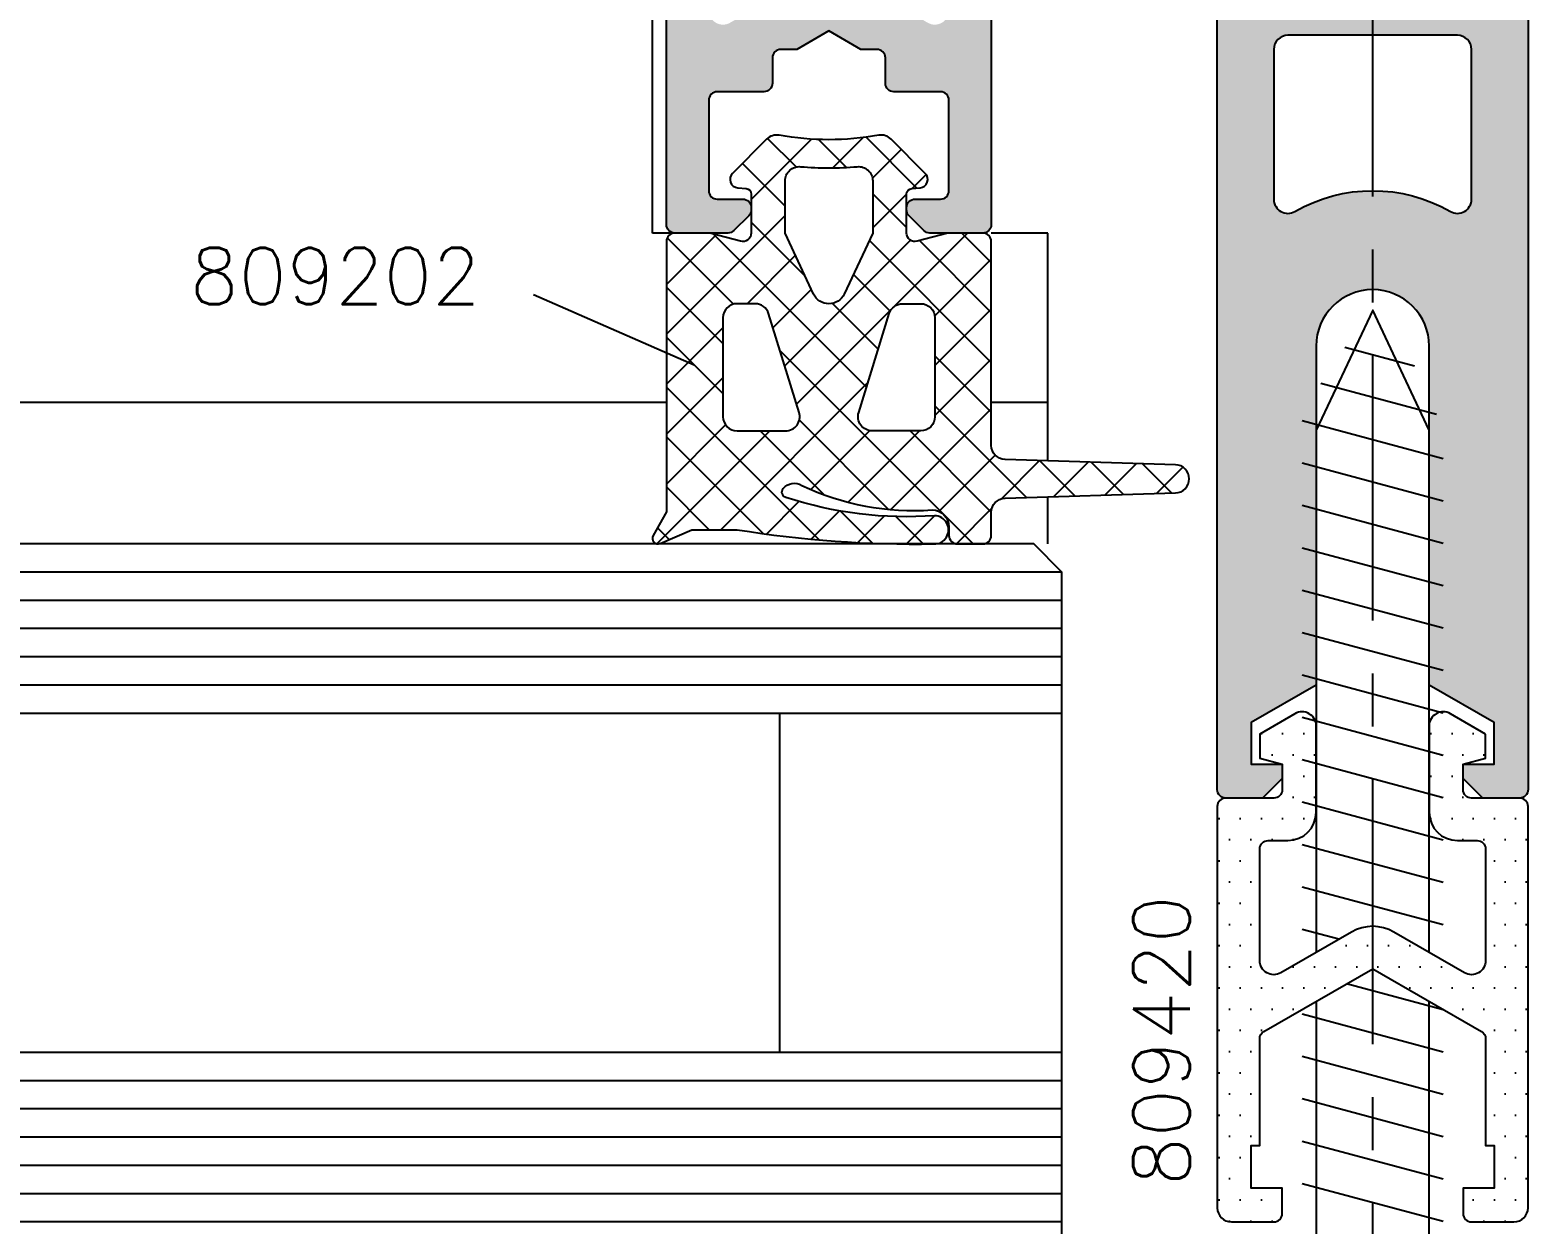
# Model space of a CAD drawing. Extents: x 0 to 4131, y -1600 to 527.
# Drawn here: x 743.5 to 796.6, y -243.6 to -201.3 of the extents above; entities that cross this region are included whole.
import ezdxf

# ---------------------------------------------------------------- set-up
doc = ezdxf.new("R2010")
doc.units = 0
doc.header["$LTSCALE"] = 7.5
doc.header["$MEASUREMENT"] = 0
doc.linetypes.add('CENTER', pattern=[2, 1.25, -0.25, 0.25, -0.25])
for name, color, linetype in [('ASSI', 1, 'CENTER'), ('FILL', 8, 'CONTINUOUS'), ('FINE', 7, 'CONTINUOUS'), ('GOMMA', 3, 'CONTINUOUS'), ('GROSSA', 4, 'CONTINUOUS'), ('QUOTE', 254, 'CONTINUOUS'), ('TRATTEGGI', 140, 'CONTINUOUS'), ('VETRO', 6, 'CONTINUOUS'), ('VITERIA', 40, 'CONTINUOUS')]:
    doc.layers.add(name, color=color, linetype=linetype)
doc.styles.get("Standard").update_dxf_attribs({"font": 'romans.shx'})

msp = doc.modelspace()

# ---------------------------------------------------------------- hatches: boundary and pattern name
at = {"layer": 'FILL'}
h = msp.add_hatch(color=253, dxfattribs=at)
edge = h.paths.add_edge_path(flags=17)
edge.add_arc((768.3636724934895, -116.2325072467892), 0.3000000000000682, 89.99999999999729, 179.9999999999891)
edge.add_line((768.0636724934895, -116.2325072467892), (768.0636724934895, -182.2325072467887))
edge.add_arc((768.3636724934895, -182.2325072467887), 0.3000000000000398, 180.0000000000054, 270.0000000000054)
edge.add_line((768.3636724934895, -182.5325072467887), (778.9636724934901, -182.5325072467888))
edge.add_arc((778.9636724934901, -182.2325072467888), 0.3000000000000398, 269.9999999999946, 359.9999999999946)
edge.add_line((779.2636724934903, -182.2325072467888), (779.2636724934895, -116.2325072467891))
edge.add_arc((778.9636724934894, -116.2325072467891), 0.3000000000000114, 359.9999999999946, 449.9999999999891)
edge.add_line((778.9636724934894, -115.9325072467891), (768.3636724934895, -115.9325072467892))
edge = h.paths.add_edge_path()
edge.add_line((772.947647089705, -202.0325072467889), (771.8136724934893, -201.3778067084096))
edge.add_line((771.8136724934893, -201.3778067084096), (770.6796978972737, -202.0325072467888))
edge.add_line((770.6796978972739, -202.0325072467888), (770.1136724934895, -202.0325072467889))
edge.add_arc((770.1136724934894, -202.3325072467889), 0.3000000000000114, 89.99999999998914, 179.9999999999946)
edge.add_line((769.8136724934893, -202.3325072467889), (769.8136724934893, -203.2325072467889))
edge.add_arc((769.5136724934895, -203.232507246789), 0.2999999999998977, -89.99999999998909, 2.1714186004828662e-11, ccw=False)
edge.add_line((769.5136724934896, -203.5325072467889), (767.8636724934895, -203.5325072467889))
edge.add_arc((767.8636724934895, -203.8325072467889), 0.2999999999999545, 90, 180.0000000000109)
edge.add_line((767.5636724934895, -203.832507246789), (767.5636724934895, -207.0325072467889))
edge.add_arc((767.8636724934895, -207.032507246789), 0.2999999999999545, 179.9999999999891, 270)
edge.add_line((767.8636724934895, -207.3325072467889), (768.7636724934896, -207.332507246789))
edge.add_arc((768.7636724934896, -207.6325072467889), 0.2999999999999545, -1.0913936421275139e-11, 90, ccw=False)
edge.add_line((769.0636724934895, -207.632507246789), (769.0636724934895, -207.708243178077))
edge.add_arc((768.7636724934896, -207.7082431780771), 0.2999999999999545, -44.999999999999886, 1.0913936421275139e-11, ccw=False)
edge.add_line((768.9758045278454, -207.920375212433), (768.4515404591334, -208.4446392811448))
edge.add_arc((768.2394084247776, -208.2325072467889), 0.2999999999999542, 270, 315, ccw=False)
edge.add_line((768.2394084247776, -208.5325072467888), (766.3636724934895, -208.5325072467888))
edge.add_arc((766.3636724934895, -208.2325072467889), 0.2999999999999545, 179.9999999999891, 270, ccw=False)
edge.add_line((766.0636724934895, -208.2325072467888), (766.0636724934895, -104.5325072467889))
edge.add_arc((767.0636724934895, -104.5325072467888), 1, 90, 179.9999999999984, ccw=False)
edge.add_line((767.0636724934895, -103.5325072467888), (787.7636724934896, -103.5325072467888))
edge.add_arc((787.7636724934896, -103.8325072467888), 0.2999999999999545, -1.0913936421275139e-11, 90, ccw=False)
edge.add_line((788.0636724934895, -103.8325072467889), (788.0636724934895, -106.8325072467889))
edge.add_arc((787.7636724934896, -106.8325072467889), 0.2999999999999545, -90, 5.4001247917767614e-12, ccw=False)
edge.add_line((787.7636724934896, -107.1325072467889), (769.2636724934896, -107.1325072467889))
edge.add_arc((769.2636724934896, -108.1325072467889), 1, 90, 180)
edge.add_line((768.2636724934896, -108.1325072467889), (768.2636724934896, -113.4325072467889))
edge.add_arc((768.7636724934896, -113.4325072467889), 0.5, 180, 270)
edge.add_line((768.7636724934896, -113.9325072467889), (785.0668205765742, -113.9325072467889))
edge.add_arc((785.0668205765742, -114.9325072467889), 1, 0, 90, ccw=False)
edge.add_line((786.0668205765742, -114.9325072467889), (786.0668205765742, -115.6325072467889))
edge.add_arc((785.7668205765741, -115.6325072467889), 0.3000000000000256, 269.99999999999187, 359.99999999999454, ccw=False)
edge.add_line((785.766820576574, -115.9325072467889), (781.3636724934895, -115.932507246789))
edge.add_arc((781.3636724934896, -116.2325072467889), 0.3000000000000114, 90.00000000000813, 180)
edge.add_line((781.0636724934895, -116.2325072467889), (781.0636724934895, -182.2325072467887))
edge.add_arc((781.3636724934895, -182.2325072467888), 0.2999999999999829, 179.9999999999946, 269.9999999999946)
edge.add_line((781.3636724934895, -182.5325072467887), (785.766820576574, -182.5325072467887))
edge.add_arc((785.766820576574, -182.8325072467887), 0.3000000000000398, 5.4001247917767614e-12, 90.0000000000054, ccw=False)
edge.add_line((786.0668205765742, -182.8325072467887), (786.0668205765742, -183.5325072467889))
edge.add_arc((785.0668205765742, -183.5325072467888), 1, -90, 0, ccw=False)
edge.add_line((785.0668205765742, -184.5325072467888), (769.2636724934896, -184.5325072467888))
edge.add_arc((769.2636724934896, -185.5325072467888), 1, 90, 180)
edge.add_line((768.2636724934896, -185.5325072467888), (768.2636724934896, -190.3325072467888))
edge.add_arc((769.2636724934896, -190.3325072467888), 1, 180, 270)
edge.add_line((769.2636724934896, -191.3325072467888), (786.7636724934897, -191.3325072467888))
edge.add_arc((786.5762000840907, -192.5054009212878), 1.1877817459305, -1.3076584923858263, 80.91880067691602, ccw=False)
edge.add_line((787.7636724934896, -192.5325072467888), (787.7636724934895, -196.2325072467889))
edge.add_arc((788.0636724934895, -196.2325072467889), 0.2999999999999545, 179.9999999999946, 270)
edge.add_line((788.0636724934895, -196.5325072467888), (788.6564928165172, -196.5325072467888))
edge.add_arc((788.6564928165172, -196.8325072467889), 0.3000000000000114, 15.000000000004775, 90.00000000000807, ccw=False)
edge.add_line((788.9462705644039, -196.7548615332581), (789.0534502413764, -197.1548615332581))
edge.add_arc((788.7636724934897, -197.2325072467888), 0.2999999999999893, -90.00000000001091, 14.999999999994998, ccw=False)
edge.add_line((788.7636724934896, -197.5325072467888), (788.0636724934894, -197.5325072467889))
edge.add_arc((788.0636724934895, -197.8325072467889), 0.2999999999999545, 90, 180.0000000000054)
edge.add_line((787.7636724934896, -197.8325072467889), (787.7636724934896, -199.7325072467889))
edge.add_arc((788.0636724934895, -199.7325072467889), 0.2999999999999545, 179.9999999999946, 270)
edge.add_line((788.0636724934895, -200.0325072467888), (795.0636724934895, -200.0325072467888))
edge.add_arc((795.0636724934895, -199.7325072467889), 0.2999999999999545, 270.0000000000027, 360.0000000000109)
edge.add_line((795.3636724934895, -199.7325072467888), (795.3636724934895, -197.8325072467888))
edge.add_arc((795.0636724934895, -197.8325072467888), 0.2999999999999545, 0, 90)
edge.add_line((795.0636724934895, -197.5325072467888), (794.3636724934895, -197.5325072467888))
edge.add_arc((794.3636724934894, -197.2325072467888), 0.2999999999999829, 164.9999999999945, 270.00000000001086, ccw=False)
edge.add_line((794.0738947456027, -197.154861533258), (794.1810744225752, -196.7548615332581))
edge.add_arc((794.4708521704619, -196.8325072467889), 0.3000000000000114, 89.99999999998909, 164.9999999999893, ccw=False)
edge.add_line((794.470852170462, -196.5325072467889), (796.2636724934895, -196.5325072467889))
edge.add_arc((796.2636724934895, -196.8325072467889), 0.3000000000000114, 5.4001247917767614e-12, 90.00000000001091, ccw=False)
edge.add_line((796.5636724934895, -196.8325072467889), (796.5636724934895, -207.0325072467888))
edge.add_line((796.5636724934895, -207.0325072467888), (796.5636724934895, -228.2325072467888))
edge.add_arc((796.2636724934896, -228.2325072467889), 0.2999999999999545, -90, 1.0913936421275139e-11, ccw=False)
edge.add_line((796.2636724934896, -228.5325072467888), (794.9636724934894, -228.5325072467888))
edge.add_line((794.9636724934894, -228.5325072467888), (794.2636724934895, -227.8325072467889))
edge.add_line((794.2636724934894, -227.8325072467889), (794.2636724934894, -227.3325072467889))
edge.add_line((794.2636724934894, -227.3325072467889), (795.3636724934894, -227.3325072467889))
edge.add_line((795.3636724934895, -227.3325072467889), (795.3636724934895, -225.8604128659251))
edge.add_line((795.3636724934895, -225.8604128659251), (793.0636724934895, -224.5325072467889))
edge.add_line((793.0636724934895, -224.5325072467889), (793.0636724934895, -212.5325072467889))
edge.add_arc((791.0636724934895, -212.5325072467889), 2, 0, 180)
edge.add_line((789.0636724934895, -212.5325072467889), (789.0636724934895, -224.5325072467889))
edge.add_line((789.0636724934895, -224.5325072467889), (786.7636724934895, -225.8604128659251))
edge.add_line((786.7636724934894, -225.8604128659251), (786.7636724934894, -227.3325072467889))
edge.add_line((786.7636724934894, -227.3325072467889), (787.8636724934894, -227.3325072467889))
edge.add_line((787.8636724934895, -227.3325072467889), (787.8636724934895, -227.8325072467889))
edge.add_line((787.8636724934895, -227.8325072467889), (787.1636724934896, -228.5325072467888))
edge.add_line((787.1636724934895, -228.5325072467888), (785.8636724934894, -228.5325072467889))
edge.add_arc((785.8636724934894, -228.2325072467889), 0.3000000000000114, 180.0000000000109, 270.00000000001086, ccw=False)
edge.add_line((785.5636724934893, -228.2325072467889), (785.5636724934895, -193.8325072467888))
edge.add_arc((785.2636724934896, -193.8325072467888), 0.2999999999999545, 359.9999999999946, 450)
edge.add_line((785.2636724934896, -193.5325072467888), (777.8636724934893, -193.5325072467888))
edge.add_arc((777.8636724934893, -193.8325072467887), 0.2999999999999545, 90.00000000000271, 180.0000000000109)
edge.add_line((777.5636724934893, -193.8325072467887), (777.5636724934894, -208.2325072467888))
edge.add_arc((777.2636724934896, -208.2325072467889), 0.2999999999999545, -90, 1.0913936421275139e-11, ccw=False)
edge.add_line((777.2636724934896, -208.5325072467888), (775.3879365622014, -208.5325072467888))
edge.add_arc((775.3879365622014, -208.2325072467888), 0.2999999999999829, 224.9999999999866, 269.9999999999864, ccw=False)
edge.add_line((775.1758045278455, -208.4446392811448), (774.6515404591336, -207.9203752124329))
edge.add_arc((774.8636724934895, -207.7082431780769), 0.3000000000000044, 179.9999999999946, 224.9999999999981, ccw=False)
edge.add_line((774.5636724934895, -207.7082431780769), (774.5636724934895, -207.6325072467889))
edge.add_arc((774.8636724934895, -207.6325072467889), 0.2999999999999545, 90, 180.0000000000109, ccw=False)
edge.add_line((774.8636724934895, -207.3325072467889), (775.7636724934896, -207.332507246789))
edge.add_arc((775.7636724934896, -207.032507246789), 0.2999999999999545, 270, 360.0000000000109)
edge.add_line((776.0636724934895, -207.032507246789), (776.0636724934895, -203.8325072467889))
edge.add_arc((775.7636724934896, -203.8325072467889), 0.2999999999999545, 359.9999999999946, 450)
edge.add_line((775.7636724934896, -203.532507246789), (774.1136724934895, -203.532507246789))
edge.add_arc((774.1136724934895, -203.2325072467889), 0.3000000000000682, 180.0000000000109, 270, ccw=False)
edge.add_line((773.8136724934893, -203.2325072467889), (773.8136724934893, -202.3325072467889))
edge.add_arc((773.5136724934894, -202.332507246789), 0.3000000000000682, 5.428146656363167e-12, 90)
edge.add_line((773.5136724934894, -202.0325072467889), (772.9476470897051, -202.0325072467889))
edge = h.paths.add_edge_path(flags=16)
edge.add_line((767.5636724934895, -200.6561188706712), (767.5636724934895, -193.8325072467888))
edge.add_arc((767.8636724934895, -193.8325072467887), 0.2999999999999829, 90.0000000000054, 180.0000000000054, ccw=False)
edge.add_line((767.8636724934895, -193.5325072467887), (775.7636724934894, -193.5325072467888))
edge.add_arc((775.7636724934894, -193.8325072467888), 0.3000000000000398, 5.4001247917767614e-12, 90.0000000000054, ccw=False)
edge.add_line((776.0636724934893, -193.8325072467888), (776.0636724934894, -200.6561188731739))
edge.add_arc((775.5636724934895, -200.6561188731739), 0.4999999999999716, -120.00000010754701, 0, ccw=False)
edge.add_line((775.3136724926767, -201.0891315745968), (772.3136725043266, -199.3570807662459))
edge.add_arc((771.8136725043266, -200.2231061700303), 1.00000000000003, 59.99999999999817, 119.999999999996)
edge.add_line((771.3136725043266, -199.3570807662459), (768.3136724926766, -201.0891315730327))
edge.add_arc((768.0636724934894, -200.6561188706712), 0.4999999999999585, 180, 299.9999998924515, ccw=False)
edge = h.paths.add_edge_path(flags=16)
edge.add_arc((794.0636724934895, -202.0325072467885), 0.5, 0, 90)
edge.add_line((794.0636724934895, -201.5325072467885), (788.0636724934895, -201.5325072467885))
edge.add_arc((788.0636724934895, -202.0325072467885), 0.5, 90, 180)
edge.add_line((787.5636724934895, -202.0325072467885), (787.5636724934895, -207.3363548240819))
edge.add_arc((788.0636724934895, -207.3363548240819), 0.5, 180, 300.0000000000005)
edge.add_arc((791.0636724934895, -212.5325072467886), 5.500000000000106, 59.99999999999869, 120.0000000000002, ccw=False)
edge.add_arc((794.0636724934898, -207.336354824082), 0.4999999999999866, 239.9999999999972, 360.0000000000016)
edge.add_line((794.5636724934898, -207.336354824082), (794.5636724934895, -202.0325072467885))
h = msp.add_hatch(dxfattribs=at)
h.set_pattern_fill('ANSI37', color=137, scale=10, style=0)
h.set_pattern_definition([(45, (690, -320), (-0.8838834764831843, 0.8838834764831844), []), (135, (690, -320), (-0.8838834764831844, -0.8838834764831843), [])])
h.paths.add_polyline_path([(775.4643158192602, -218.3325072467883, -0.4142135623731505), (776.0643158192602, -218.9325072467884), (776.0643158192602, -219.2325072467883, 0.4142135623731228), (776.3643158192602, -219.5325072467883), (777.2643158192602, -219.5325072467883, 0.4142135623730328), (777.5643158192602, -219.2325072467883), (777.5643158192602, -218.417376863046, -0.4052432957209233), (778.048956615042, -217.9176128238778), (784.0796750234783, -217.7322712859565, 0.9697392325154671), (784.0796750234783, -216.73274320762), (778.048956615042, -216.5474016696988, -0.4052432957209527), (777.5643158192602, -216.0476376305305), (777.5643158192603, -208.8325072467883, 0.4142135623730605), (777.2643158192602, -208.5325072467883), (776.0234268108071, -208.5325072467883), (774.9419615327911, -208.822284994675, -0.4931454260313687), (774.5643158192602, -208.5325072467883), (774.5643158192602, -207.1549194004943, -0.3888787318529054), (774.7468846707106, -206.955680460876), (775.0416259002525, -206.9298939446173, 0.6370702608073893), (775.227611211784, -206.4189035008338), (774.019319052273, -205.2106113413226, 0.245419911510869), (773.5776013842806, -205.0719990482374, -0.08886043818028097), (770.0510302883163, -205.0719990482374, 0.245419911510869), (769.6093126203239, -205.2106113413226), (768.4010204580713, -206.4189035035752, 0.6370702608073868), (768.5870057696029, -206.9298939473587), (768.8817469678097, -206.955680460876, -0.3888787318529585), (769.0643158192602, -207.1549194004943), (769.0643158192602, -208.5325072467883, -0.4931454260312704), (768.6866701057294, -208.822284994675), (767.6433547919675, -208.5427294989015, 0.06554346281530475), (767.5657090784366, -208.5325072467882), (766.3643158192602, -208.5325072467882, 0.4142135623730882), (766.0643158192603, -208.8325072467882), (766.0643158192602, -218.394969676), (765.5901875995232, -219.2341234925847, 0.7195149494985242), (765.8439873416884, -219.5159532838509), (766.9571361422877, -219.0325072467882), (768.5718314600263, -219.0325072467882, 0.0438089134303663), (775.5301118117111, -219.5373346387679, 1.011468768470254), (775.5566336920338, -218.5377514449772, -0.0977940455191477), (770.2900150096765, -217.8893985890867, -0.5226703353464226), (770.1950237648132, -217.5750184734758, -0.3865361286483857), (770.8586577330937, -217.4656744956214, 0.128677634309053)])
h.paths.add_polyline_path([(772.8681426346425, -214.884734575209), (773.9509204124204, -211.384734575209, -0.3288304544284904), (774.4285847689871, -211.0325072467882), (775.0643158192603, -211.0325072467882, -0.4142135623730941), (775.5643158192603, -211.5325072467882), (775.5643158192603, -215.0325072467883, -0.4142135623730986), (775.0643158192602, -215.5325072467883), (773.3458069912092, -215.5325072467881, -0.5050829045456721)], flags=16)
h.paths.add_polyline_path([(770.2828246473116, -215.5325072467881), (768.5643158192606, -215.5325072467883, -0.4142135623731152), (768.0643158192606, -215.0325072467883), (768.0643158192606, -211.5325072467882, -0.4142135623730941), (768.5643158192606, -211.0325072467882), (769.2000468695337, -211.0325072467882, -0.3288304544284982), (769.6777112261005, -211.384734575209), (770.7604890038783, -214.884734575209, -0.5050829045456721)], flags=16)
h.paths.add_polyline_path([(771.270531165721, -210.6903429842571), (770.2643158192607, -208.5325072467881), (770.2643158192602, -206.6810816628316, -0.4410091218321674), (770.8095596919886, -206.1831328783359, 0.04533686841581842), (772.8190719465317, -206.1831328783361, -0.441009121832057), (773.3643158192601, -206.6810816628316), (773.3643158192601, -208.5325072467882), (772.3581005085204, -210.6903429807303, -0.6370702585280285)], flags=16)
h = msp.add_hatch(dxfattribs=at)
h.set_pattern_fill('DOTS', color=2, scale=12, style=0)
h.set_pattern_definition([(0, (690, -320), (0.375, 0.75), [0, -0.75])])
edge = h.paths.add_edge_path()
edge.add_line((795.0636724934891, -226.2645580543574), (793.8136724934891, -225.5428702178704))
edge.add_arc((793.563672493489, -225.9758829197625), 0.4999999999999743, 59.99999999999642, 179.9999999999968)
edge.add_line((793.0636724934891, -225.9758829197625), (793.0636724934891, -229.0325072467884))
edge.add_arc((794.0636724934891, -229.0325072467884), 1, 180, 270)
edge.add_line((794.0636724934891, -230.0325072467884), (794.7636724934891, -230.0325072467884))
edge.add_arc((794.763672493489, -230.3325072467885), 0.3000000000000398, -5.5138116294983774e-12, 89.9999999999946, ccw=False)
edge.add_line((795.0636724934891, -230.3325072467885), (795.0636724934891, -234.2808411969488))
edge.add_arc((794.563672493489, -234.2808411969488), 0.5000000000000142, -119.9999999999975, 3.183231456205249e-12, ccw=False)
edge.add_line((794.3136724934891, -234.7138538988411), (791.8136724934891, -233.270478225867))
edge.add_arc((791.0636724934891, -234.5695163315437), 1.500000000000025, 60.00000000000054, 119.9999999999994)
edge.add_line((790.3136724934891, -233.270478225867), (787.8136724934891, -234.7138538988411))
edge.add_arc((787.5636724934891, -234.2808411969488), 0.5000000000000093, 179.9999999999967, 299.9999999999975, ccw=False)
edge.add_line((787.0636724934891, -234.2808411969488), (787.0636724934891, -230.3325072467885))
edge.add_arc((787.363672493489, -230.3325072467885), 0.3000000000000398, 90.0000000000054, 180.0000000000054, ccw=False)
edge.add_line((787.363672493489, -230.0325072467884), (788.0636724934891, -230.0325072467884))
edge.add_arc((788.0636724934891, -229.0325072467884), 1, 270.0000000000032, 360)
edge.add_line((789.0636724934891, -229.0325072467884), (789.0636724934891, -225.9758829197625))
edge.add_arc((788.5636724934891, -225.9758829197625), 0.4999999999999858, 3.256887993818734e-12, 120.0000000000036)
edge.add_line((788.3136724934891, -225.5428702178704), (787.0636724934891, -226.2645580543574))
edge.add_line((787.0636724934891, -226.2645580543574), (787.0636724934891, -227.1181478928436))
edge.add_line((787.0636724934891, -227.1181478928436), (787.863672493489, -227.3325072467884))
edge.add_line((787.863672493489, -227.3325072467884), (787.863672493489, -228.2325072467884))
edge.add_arc((787.5636724934891, -228.2325072467883), 0.2999999999999829, 269.9999999999946, 359.99999999999454, ccw=False)
edge.add_line((787.5636724934891, -228.5325072467883), (785.863672493489, -228.5325072467884))
edge.add_arc((785.863672493489, -228.8325072467884), 0.2999999999999829, 89.99999999999457, 179.9999999999946)
edge.add_line((785.5636724934891, -228.8325072467884), (785.5636724934891, -243.0325072467883))
edge.add_arc((786.0636724934891, -243.0325072467883), 0.5, 180, 270)
edge.add_line((786.0636724934891, -243.5325072467883), (787.563672493489, -243.5325072467883))
edge.add_arc((787.563672493489, -243.2325072467883), 0.2999999999999829, 269.9999999999946, 359.9999999999946)
edge.add_line((787.863672493489, -243.2325072467884), (787.863672493489, -242.3325072467883))
edge.add_line((787.863672493489, -242.3325072467883), (786.7636724934889, -242.3325072467883))
edge.add_line((786.7636724934889, -242.3325072467883), (786.7636724934889, -240.8325072467883))
edge.add_line((786.7636724934889, -240.8325072467883), (787.0636724934891, -240.8325072467883))
edge.add_line((787.0636724934891, -240.8325072467883), (787.0636724934891, -237.052122489059))
edge.add_arc((787.3636724934892, -237.052122489059), 0.3000000000001108, 120.00000000000401, 180.0000000000054, ccw=False)
edge.add_line((787.2136724934891, -236.7923148679236), (791.0636724934891, -234.5695163315436))
edge.add_line((791.0636724934891, -234.5695163315436), (794.9136724934891, -236.7923148679238))
edge.add_arc((794.7636724934891, -237.0521224890591), 0.2999999999999192, 1.63140612130519e-11, 60.000000000018076, ccw=False)
edge.add_line((795.0636724934891, -237.052122489059), (795.063672493489, -240.8325072467883))
edge.add_line((795.063672493489, -240.8325072467883), (795.363672493489, -240.8325072467883))
edge.add_line((795.363672493489, -240.8325072467883), (795.363672493489, -242.3325072467883))
edge.add_line((795.3636724934892, -242.3325072467883), (794.2636724934891, -242.3325072467883))
edge.add_line((794.2636724934891, -242.3325072467883), (794.2636724934891, -243.2325072467884))
edge.add_arc((794.5636724934891, -243.2325072467883), 0.2999999999999829, 180.0000000000054, 270.0000000000054)
edge.add_line((794.5636724934891, -243.5325072467883), (796.0636724934891, -243.5325072467883))
edge.add_arc((796.0636724934891, -243.0325072467883), 0.5, 270, 360)
edge.add_line((796.5636724934891, -243.0325072467883), (796.5636724934891, -228.8325072467884))
edge.add_arc((796.263672493489, -228.8325072467884), 0.2999999999999829, 5.42814665636471e-12, 90.00000000000541)
edge.add_line((796.263672493489, -228.5325072467884), (794.5636724934891, -228.5325072467883))
edge.add_arc((794.563672493489, -228.2325072467883), 0.2999999999999829, 180.0000000000054, 270.0000000000054, ccw=False)
edge.add_line((794.263672493489, -228.2325072467884), (794.263672493489, -227.3325072467884))
edge.add_line((794.263672493489, -227.3325072467884), (795.0636724934891, -227.1181478928436))
edge.add_line((795.0636724934891, -227.1181478928436), (795.0636724934891, -226.2645580543574))

# ---------------------------------------------------------------- linework, layer by layer
at = {"layer": 'ASSI'}
msp.add_line((791.0636724934895, -267.2442937908252), (791.0636724934895, -178.0707146089437), dxfattribs=at)
at = {"layer": 'FINE'}
for p, q in [((765.5643158192603, -208.5325072467882), (765.5643158192603, -104.5325072467889)), ((779.5636724934895, -208.5325072467885), (777.5643158192603, -208.5325072467883)), ((779.5636724934895, -216.5939532994403), (779.5636724934895, -208.5325072467884)), ((766.0643158192603, -214.5325072467884), (721.0636724934895, -214.5325072467884)), ((779.5636724934895, -214.5325072467884), (777.5643158192603, -214.5325072467884))]:
    msp.add_line(p, q, dxfattribs=at)
msp.add_lwpolyline([(779.5636724934895, -219.5325072467884), (779.5636724934895, -217.8710611941362)], dxfattribs=at)
at = {"layer": 'GOMMA'}
for points in [[(774.9419615327911, -208.822284994675, -0.4931454260313097), (774.5643158192602, -208.5325072467883), (774.5643158192602, -207.1549194004943, -0.3888787318529617), (774.7468846707106, -206.955680460876), (775.0416259002525, -206.9298939446173, 0.6370702608074126), (775.227611211784, -206.4189035008338), (774.019319052273, -205.2106113413226, 0.245419911510869), (773.5776013842806, -205.0719990482374, -0.08886043818028098), (770.0510302883163, -205.0719990482374, 0.245419911510869), (769.6093126203239, -205.2106113413226), (768.4010204580713, -206.4189035035752, 0.6370702608073866), (768.5870057696029, -206.9298939473587), (768.8817469678097, -206.955680460876, -0.3888787318529379), (769.0643158192602, -207.1549194004943), (769.0643158192602, -208.5325072467883, -0.4931454260312896), (768.6866701057294, -208.822284994675), (767.6433547919675, -208.5427294989015, 0.06554346281524528), (767.5657090784367, -208.5325072467882), (766.3643158192602, -208.5325072467882, 0.4142135623730882), (766.0643158192603, -208.8325072467882), (766.0643158192602, -218.394969676), (765.5901875995232, -219.2341234925847, 0.7195149494985749), (765.8439873416884, -219.5159532838509), (766.9571361422877, -219.0325072467882), (768.5718314600263, -219.0325072467882, 0.04380891343036632), (775.5301118117111, -219.5373346387679, 1.011468768470285), (775.5566336920338, -218.5377514449772, -0.09779404551914772), (770.2900150096765, -217.8893985890867, -0.5226703353464227), (770.1950237648132, -217.5750184734758, -0.3865361286483857), (770.8586577330937, -217.4656744956214, 0.128677634309053), (775.4643158192602, -218.3325072467883, -0.414213562373095), (776.0643158192602, -218.9325072467883), (776.0643158192602, -219.2325072467883, 0.414213562373095), (776.3643158192601, -219.5325072467883), (777.2643158192602, -219.5325072467883, 0.4142135623730466), (777.5643158192602, -219.2325072467883), (777.5643158192602, -218.417376863046, -0.4052432957209716), (778.0489566150421, -217.9176128238778), (784.0796750234783, -217.7322712859565, 0.9697392325154702), (784.0796750234783, -216.73274320762), (778.048956615042, -216.5474016696988, -0.4052432957209527), (777.5643158192602, -216.0476376305305), (777.5643158192603, -208.8325072467883, 0.4142135623730881), (777.2643158192602, -208.5325072467883), (776.0234268108071, -208.5325072467883)], [(770.8095596919886, -206.1831328783359, 0.04533686841581842), (772.8190719465317, -206.1831328783361, -0.4410091218320485), (773.3643158192601, -206.6810816628316), (773.3643158192601, -208.5325072467881), (772.3581005085204, -210.6903429807303, -0.6370702608074954), (771.2705311640764, -210.6903429807303), (770.2643158192607, -208.5325072467881), (770.2643158192602, -206.6810816628316, -0.4410091218321674)], [(769.2000468695337, -211.0325072467882), (768.5643158192606, -211.0325072467882, 0.4142135623730941), (768.0643158192606, -211.5325072467882), (768.0643158192606, -215.0325072467883, 0.4142135623731153), (768.5643158192606, -215.5325072467883), (770.2828246473116, -215.5325072467881, 0.5050829045456721), (770.7604890038783, -214.884734575209), (769.6777112261005, -211.384734575209, 0.3288304544284983)], [(774.4285847689871, -211.0325072467882), (775.0643158192603, -211.0325072467882, -0.4142135623730941), (775.5643158192603, -211.5325072467882), (775.5643158192603, -215.0325072467883, -0.4142135623731153), (775.0643158192602, -215.5325072467883), (773.3458069912092, -215.5325072467881, -0.5050829045456721), (772.8681426346425, -214.884734575209), (773.9509204124204, -211.384734575209, -0.3288304544284983)], [(795.0636724934891, -226.2645580543574), (793.8136724934891, -225.5428702178704, 0.5773502691896192), (793.0636724934891, -225.9758829197625), (793.0636724934891, -229.0325072467884, 0.4142135623730951), (794.0636724934891, -230.0325072467884), (794.763672493489, -230.0325072467884, -0.4142135623730951), (795.0636724934891, -230.3325072467885), (795.0636724934891, -234.2808411969488, -0.5773502691896287), (794.3136724934891, -234.7138538988411), (791.8136724934891, -233.270478225867, 0.2679491924311185), (790.3136724934891, -233.270478225867), (787.8136724934891, -234.7138538988411, -0.5773502691896192), (787.0636724934891, -234.2808411969488), (787.0636724934891, -230.3325072467885, -0.4142135623730951), (787.363672493489, -230.0325072467884), (788.0636724934891, -230.0325072467884, 0.4142135623730783), (789.0636724934891, -229.0325072467884), (789.0636724934891, -225.9758829197625, 0.5773502691896287), (788.3136724934891, -225.5428702178704), (787.0636724934891, -226.2645580543574), (787.0636724934891, -227.1181478928436), (787.863672493489, -227.3325072467884), (787.863672493489, -228.2325072467884, -0.4142135623730951), (787.5636724934891, -228.5325072467883), (785.863672493489, -228.5325072467884, 0.4142135623730951), (785.5636724934891, -228.8325072467884), (785.5636724934891, -243.0325072467883, 0.4142135623730951), (786.0636724934891, -243.5325072467883), (787.563672493489, -243.5325072467883, 0.4142135623730951), (787.863672493489, -243.2325072467884), (787.863672493489, -242.3325072467883), (786.7636724934889, -242.3325072467883), (786.7636724934889, -240.8325072467883), (787.0636724934891, -240.8325072467883), (787.0636724934891, -237.052122489059, -0.2679491924311301), (787.2136724934891, -236.7923148679236), (791.0636724934891, -234.5695163315436), (794.913672493489, -236.7923148679238, -0.26794919243113), (795.0636724934891, -237.052122489059), (795.063672493489, -240.8325072467883), (795.363672493489, -240.8325072467883), (795.3636724934892, -242.3325072467883), (794.2636724934891, -242.3325072467883), (794.2636724934891, -243.2325072467884, 0.4142135623730951), (794.5636724934891, -243.5325072467883), (796.0636724934891, -243.5325072467883, 0.4142135623730951), (796.5636724934891, -243.0325072467883), (796.5636724934891, -228.8325072467884, 0.4142135623730951), (796.263672493489, -228.5325072467884), (794.5636724934891, -228.5325072467883, -0.4142135623730951), (794.263672493489, -228.2325072467884), (794.263672493489, -227.3325072467884), (795.0636724934891, -227.1181478928436)]]:
    msp.add_lwpolyline(points, format="xyb", close=True, dxfattribs=at)
at = {"layer": 'GROSSA'}
for points in [[(777.5636724934894, -193.8325072467887), (777.5636724934895, -208.2325072467888, -0.4142135623731505), (777.2636724934896, -208.5325072467888), (775.3879365622014, -208.5325072467888, -0.198912367379661), (775.1758045278455, -208.4446392811448), (774.6515404591336, -207.9203752124329, -0.1989123673796723), (774.5636724934895, -207.7082431780769), (774.5636724934895, -207.6325072467889, -0.4142135623731504), (774.8636724934895, -207.3325072467889), (775.7636724934896, -207.332507246789, 0.4142135623731505), (776.0636724934895, -207.032507246789), (776.0636724934895, -203.8325072467889, 0.4142135623731227), (775.7636724934896, -203.532507246789), (774.1136724934895, -203.532507246789, -0.4142135623730396), (773.8136724934894, -203.2325072467889), (773.8136724934894, -202.3325072467889, 0.4142135623730672), (773.5136724934894, -202.0325072467889), (772.9476470897051, -202.0325072467889), (771.8136724934894, -201.3778067084096), (770.6796978972739, -202.0325072467888), (770.1136724934895, -202.0325072467889, 0.4142135623731226), (769.8136724934894, -202.3325072467889), (769.8136724934894, -203.2325072467889, -0.4142135623731505), (769.5136724934896, -203.5325072467889), (767.8636724934895, -203.5325072467889, 0.4142135623731504), (767.5636724934895, -203.8325072467889), (767.5636724934895, -207.0325072467888, 0.4142135623731504), (767.8636724934895, -207.3325072467889), (768.7636724934896, -207.3325072467889, -0.4142135623731505), (769.0636724934895, -207.6325072467889), (769.0636724934895, -207.7082431780769, -0.1989123673797073), (768.9758045278455, -207.9203752124329), (768.4515404591335, -208.4446392811448, -0.198912367379658), (768.2394084247776, -208.5325072467888), (766.3636724934895, -208.5325072467888, -0.4142135623731504), (766.0636724934895, -208.2325072467888), (766.0636724934895, -104.5325072467888, -0.4142135623730867)], [(796.5636724934895, -196.8325072467889), (796.5636724934895, -207.0325072467888), (796.5636724934895, -228.2325072467888, -0.4142135623731505), (796.2636724934896, -228.5325072467888), (794.9636724934894, -228.5325072467888), (794.2636724934894, -227.8325072467889), (794.2636724934894, -227.3325072467889), (795.3636724934895, -227.3325072467889), (795.3636724934895, -225.8604128659251), (793.0636724934895, -224.5325072467889), (793.0636724934895, -212.5325072467889, 0.9999999999999999), (789.0636724934895, -212.5325072467889), (789.0636724934895, -224.5325072467889), (786.7636724934895, -225.8604128659251), (786.7636724934894, -227.3325072467889), (787.8636724934895, -227.3325072467889), (787.8636724934895, -227.8325072467889), (787.1636724934895, -228.5325072467888), (785.8636724934895, -228.5325072467889, -0.414213562373095), (785.5636724934893, -228.2325072467889), (785.5636724934897, -193.8325072467888, 0.4142135623731227)]]:
    msp.add_lwpolyline(points, format="xyb", dxfattribs=at)
msp.add_lwpolyline([(794.5636724934895, -202.0325072467884, 0.414213562373095), (794.0636724934895, -201.5325072467884), (788.0636724934895, -201.5325072467884, 0.414213562373095), (787.5636724934895, -202.0325072467884), (787.5636724934895, -207.3363548240819, 0.5773502691896288), (788.3136724934895, -207.7693675259741, -0.2679491924311296), (793.8136724934898, -207.7693675259742, 0.577350269189648), (794.5636724934898, -207.3363548240819)], format="xyb", close=True, dxfattribs=at)
at = {"layer": 'QUOTE'}
for p, q in [((766.3636724934895, -208.5325072467886), (765.5643158192603, -208.5325072467882)), ((761.3619355431379, -210.7116886595071), (767.0413352085566, -213.2004339963565))]:
    msp.add_line(p, q, dxfattribs=at)
at = {"layer": 'TRATTEGGI'}
for p, q in [((780.0636724934895, -220.5325072467884), (721.0636724934895, -220.5325072467884)), ((780.0636724934895, -221.5325072467884), (721.0636724934895, -221.5325072467884)), ((780.0636724934895, -222.5325072467884), (721.0636724934895, -222.5325072467884)), ((780.0636724934895, -223.5325072467884), (721.0636724934895, -223.5325072467884)), ((780.0636724934895, -224.5325072467884), (721.0636724934895, -224.5325072467884)), ((780.0636724934895, -238.5325072467886), (721.0636724934895, -238.5325072467886)), ((780.0636724934895, -239.5325072467886), (721.0636724934895, -239.5325072467886)), ((780.0636724934895, -240.5325072467886), (721.0636724934895, -240.5325072467886)), ((780.0636724934895, -241.5325072467886), (721.0636724934895, -241.5325072467886)), ((780.0636724934895, -242.5325072467886), (721.0636724934895, -242.5325072467886)), ((780.0636724934895, -243.5325072467883), (721.0636724934895, -243.5325072467886))]:
    msp.add_line(p, q, dxfattribs=at)
at = {"layer": 'VETRO'}
for p, q in [((780.0636724934895, -225.5325072467884), (721.0636724934895, -225.5325072467884)), ((770.0636724934895, -225.5325072467884), (770.0636724934895, -237.5325072467886)), ((780.0636724934895, -237.5325072467886), (721.0636724934895, -237.5325072467886))]:
    msp.add_line(p, q, dxfattribs=at)
msp.add_lwpolyline([(721.0636724934895, -245.5325072467886), (779.0636724934894, -245.5325072467883), (780.0636724934894, -244.5325072467883), (780.0636724934895, -220.5325072467884), (779.0636724934895, -219.5325072467884), (721.0636724934895, -219.5325072467884)], dxfattribs=at)
at = {"layer": 'VITERIA'}
for p, q in [((792.5488540662393, -213.2475753013093), (790.0808994117937, -212.5862888446941)), ((793.32694684934, -214.9560646341777), (789.2344460663498, -213.8594823543517)), ((793.5636724934895, -216.5194950793552), (788.5636724934895, -215.1797491171997)), ((793.5636724934895, -218.0194950793552), (788.5636724934895, -216.6797491171997)), ((793.5636724934895, -219.5194950793552), (788.5636724934895, -218.1797491171997)), ((793.5636724934895, -221.0194950793552), (788.5636724934895, -219.6797491171997)), ((793.5636724934895, -222.5194950793552), (788.5636724934895, -221.1797491171997)), ((793.5636724934895, -224.0194950793552), (788.5636724934895, -222.6797491171997)), ((793.5636724934895, -225.5194950793552), (788.5636724934895, -224.1797491171997)), ((793.5636724934895, -227.0194950793552), (788.5636724934895, -225.6797491171997)), ((793.5636724934895, -228.5194950793552), (788.5636724934895, -227.1797491171997)), ((793.5636724934895, -230.0194950793552), (788.5636724934895, -228.6797491171997)), ((793.5636724934895, -231.5194950793552), (788.5636724934895, -230.1797491171997)), ((793.5636724934895, -233.0194950793552), (788.5636724934895, -231.6797491171997)), ((789.8662784097853, -233.5287813205272), (788.5636724934895, -233.1797491171997)), ((793.5636724934895, -236.0194950793552), (790.1407974626236, -235.1023384790421)), ((793.5636724934895, -237.5194950793552), (788.5636724934895, -236.1797491171997)), ((793.5636724934895, -239.0194950793552), (788.5636724934895, -237.6797491171997)), ((793.5636724934895, -240.5194950793552), (788.5636724934895, -239.1797491171997)), ((793.5636724934895, -242.0194950793552), (788.5636724934895, -240.6797491171997)), ((793.5636724934895, -243.5194950793552), (788.5636724934895, -242.1797491171997))]:
    msp.add_line(p, q, dxfattribs=at)
for points in [[(793.0636724934895, -233.9921660623543), (793.0636724934895, -215.5043712815404), (791.0636724934895, -211.2653842168024), (789.0636724934895, -215.5043712815404), (789.0636724934895, -233.9921660623537)], [(789.0636724934895, -235.7242168699227), (789.0636724934895, -238.4051137085799)], [(793.0636724934895, -238.4051137085797), (793.0636724934895, -235.7242168699231)], [(789.0636724934895, -237.6340914270962), (789.0636724934895, -249.5373360986933)], [(793.0636724934895, -249.5373360986932), (793.0636724934895, -237.6340914270953)]]:
    msp.add_lwpolyline(points, dxfattribs=at)

# ---------------------------------------------------------------- texts
at = {"layer": 'QUOTE', "color": 2}
msp.add_text('809202', height=2, dxfattribs=at).set_placement((749.1975215930806, -211.0525640364669))
msp.add_text('809420', height=2, rotation=90, dxfattribs=at).set_placement((784.5901077582798, -242.2514120813274))

doc.saveas('drawing.dxf')
